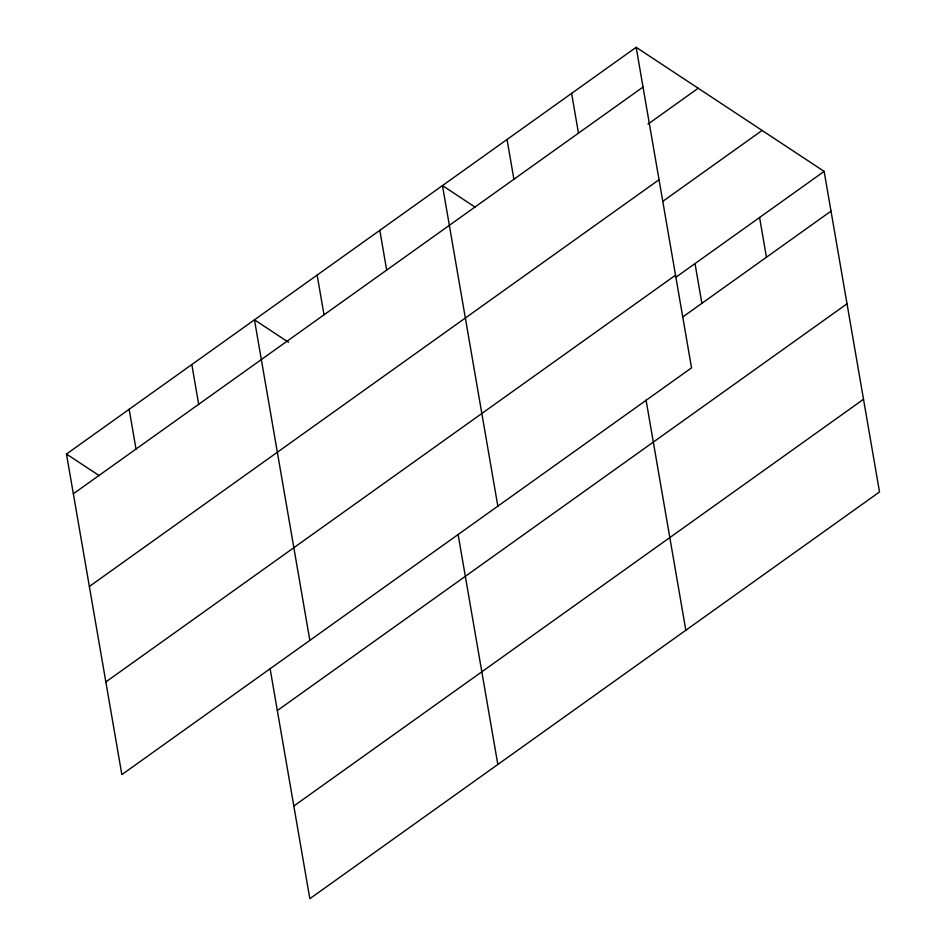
<?xml version="1.0" encoding="UTF-8"?>
<svg xmlns="http://www.w3.org/2000/svg" width="946" height="946" viewBox="0 0 946 946"><rect width="100%" height="100%" fill="white"/><g stroke="black" fill="none" stroke-linecap="round" stroke-linejoin="round"><path stroke-width="1.42" d="M636.161 47.3L691.538 367.864L121.857 774.608L66.48 454.045L636.161 47.3L824.143 171.392L879.52 491.955L309.839 898.7L270.083 668.562M73.35 493.788L643.032 87.056M647.986 124.103L698.195 88.25M89.362 586.461L659.043 179.716M662.874 201.297L762.109 130.442M105.846 681.936L675.527 275.203M675.882 277.249L824.143 171.392M682.752 316.993L831.014 211.135M277.332 710.552L847.013 303.808M293.828 806.027L863.509 399.283M475.318 207.269L442.48 185.593L497.844 506.157M288.542 342.298L254.474 319.819L309.85 640.383M66.48 454.045L99.33 475.72M759.579 217.485L766.449 257.241M695.014 263.579L701.885 303.335M646.071 400.111L685.826 630.249M571.597 93.394L578.467 133.15M507.044 139.5L513.903 179.243M458.077 534.336L497.833 764.474M379.807 230.339L386.678 270.083M317.147 275.073L324.017 314.829M191.813 364.553L198.684 404.309M129.153 409.299L136.011 449.054"/></g></svg>
